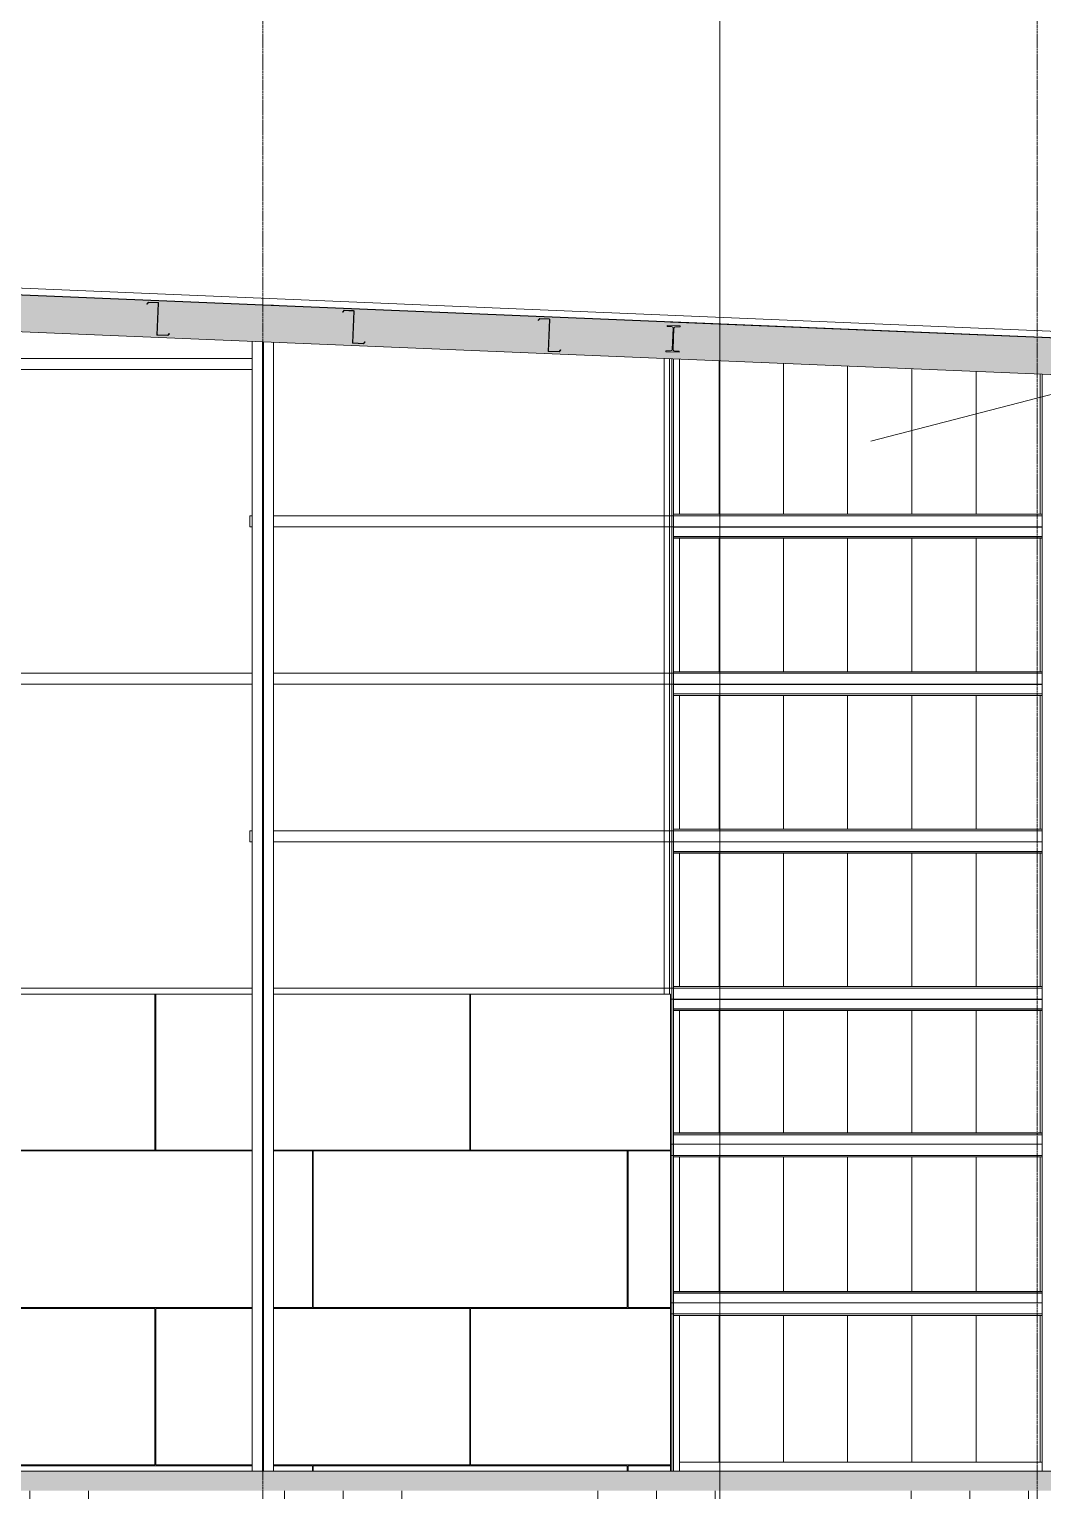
# Model space of a CAD drawing. Header units: inches. Extents: x -23565 to -21, y -324 to 853.
# Drawn here: x -11560.3 to -11249.7, y -6 to 441.9 of the extents above; entities that cross this region are included whole.
import ezdxf

# ---------------------------------------------------------------- set-up
doc = ezdxf.new("R2010")
doc.units = ezdxf.units.IN
doc.header["$MEASUREMENT"] = 0
doc.linetypes.add('Grid Line 1_2_', pattern=[0.875, 0.5, -0.125, 0.125, -0.125])
doc.linetypes.add('Hidden 1_8_', pattern=[0.1875, 0.125, -0.0625])
for name, color, linetype, lineweight in [('A-ANNO-IDEN', 131, 'Continuous', 9), ('A-CLNG', 13, 'Continuous', 13), ('A-CLNG-PATT', 13, 'Continuous', 25), ('A-FLOR', 192, 'Continuous', 13), ('A-FLOR-LEVL', 51, 'Continuous', 9), ('A-FLOR-PATT', 8, 'Continuous', 25), ('A-GLAZ-CWMG', 51, 'Continuous', 13), ('A-ROOF', 132, 'Continuous', 13), ('A-WALL', 113, 'Continuous', 13), ('A-WALL-PATT', 111, 'Continuous', 25), ('C-TOPO', 7, 'Continuous', 13), ('G-ANNO-SYMB', 111, 'Continuous', 9), ('S-BEAM', 12, 'Continuous', 13), ('S-COLS', 52, 'Continuous', 13), ('S-GRID', 1, 'Continuous', 9)]:
    doc.layers.add(name, color=color, linetype=linetype, lineweight=lineweight)

# ---------------------------------------------------------------- blocks, each defined once
blk = doc.blocks.new('Struct_Xcel_Sports Complex_rvt-3-Building Section - North_South looking East _ Lounge')
at = {"layer": 'A-FLOR-PATT', "lineweight": 9}
h = blk.add_hatch(dxfattribs=at)
h.set_pattern_fill('FP_47', color=256, style=0, pattern_type=2)
h.set_pattern_definition([(50, (22063.86, 65.275), (55.0854, -4.8198), [5.76, -63.36]), (355, (22063.86, 65.275), (-10.6557, 57.7685), [4.608, -50.688]), (100.451, (22068.45, 64.874), (44.4295, 52.9487), [4.895, -53.848]), (46.184, (22063.86, 80.635), (81.9644, -12.712), [8.64, -95.04]), (96.636, (22070.69, 79.576), (71.7815, 74.8124), [7.343, -80.772]), (351.184, (22063.86, 80.635), (71.782, 74.8124), [6.912, -76.032]), (21, (22071.54, 76.795), (45.842, -30.9215), [5.76, -63.36]), (326, (22071.54, 76.795), (18.687, 55.6915), [4.608, -50.688]), (71.451, (22075.36, 74.22), (64.529, 24.77), [4.895, -53.848]), (37.5, (22063.858, 65.275), (0.9339, 25.5668), [2.534, -47.539, 2.534, -48.922, -50.88]), (37.5, (22063.858, 65.275), (0.9339, 25.5668), [-101.53, 2.534, -48.346]), (7.5, (22063.858, 65.275), (20.204, 30.2913), [2.534, -26.803, 2.534, -46.387, -19.392]), (7.5, (22063.858, 65.275), (20.204, 30.2913), [-78.259, 2.534, -16.858]), (327.5, (22046.732, 65.275), (40.9978, -1.7324), [2.534, -16.666, 2.534, -57.37, -79.488]), (327.5, (22046.732, 65.275), (40.9978, -1.7324), [-79.104, 2.534, -76.954]), (317.5, (22039.052, 65.275), (44.7889, 7.6878), [2.534, -22.426, 2.534, -37.248, -56.448]), (317.5, (22039.052, 65.275), (44.7889, 7.6878), [-64.742, 2.534, -53.914])])
h.paths.add_polyline_path([(22790.8, -6), (22790.8, 0), (21132.3, 0), (21132.3, -6), (22724.07, -6)], flags=0)
at = {"layer": 'A-FLOR', "color": 7}
blk.add_line((22790.8, 0), (21132.3, 0), dxfattribs=at)
blk = doc.blocks.new('W-Wide Flange-Column - W12X26-1588833-Building Section - North_South looking East _ Lounge')
at = {"layer": 'S-COLS', "color": 8, "linetype": 'Hidden 1_8_', "lineweight": 9}
for p, q in [((22108.65, 0), (22108.65, 346.14)), ((22108.96, 346.12), (22108.96, 0))]:
    blk.add_line(p, q, dxfattribs=at)
blk = doc.blocks.new('Girt_Z - 10_D-V97-Building Section - North_South looking East _ Lounge')
at = {"layer": 'S-BEAM', "color": 7}
for p, q in [((22073.73, 358.31), (22073.22, 357.76)), ((22073.22, 357.76), (22073.3, 357.68)), ((22073.3, 357.68), (22073.78, 358.2)), ((22076.66, 358.19), (22073.73, 358.31)), ((22073.78, 358.2), (22076.66, 358.08)), ((22076.73, 358), (22076.33, 348.19)), ((22076.44, 348.38), (22076.84, 357.99)), ((22076.33, 348.19), (22079.7, 348.05)), ((22079.65, 348.16), (22076.51, 348.29)), ((22080.12, 348.68), (22079.65, 348.16)), ((22079.7, 348.05), (22080.2, 348.61)), ((22080.2, 348.61), (22080.12, 348.68))]:
    blk.add_line(p, q, dxfattribs=at)
for centre, radius, start, end in [((22076.66, 358), 0.187, 357.6141, 87.6141), ((22076.66, 358), 0.0782, 357.6141, 85.4913), ((22076.52, 348.37), 0.0782, 177.6141, 264.5717)]:
    blk.add_arc(centre, radius, start, end, dxfattribs=at)
blk = doc.blocks.new('Rectangular Mullion - Profile_Polycarbonate_Lower-1767692-Building Section - North_South looking East _ Lounge')
at = {"layer": 'A-GLAZ-CWMG', "color": 8, "lineweight": 9}
for p, q in [((22236.43, 0), (22236.43, 2.75)), ((22347.55, 2.75), (22236.43, 2.75)), ((22369.55, 2.75), (22359.55, 2.75)), ((22369.55, 2.75), (22369.55, 0))]:
    blk.add_line(p, q, dxfattribs=at)
blk = doc.blocks.new('Rectangular Mullion - Profile_Polycarbonate_right-1767695-Building Section - North_South looking East _ Lounge')
at = {"layer": 'A-GLAZ-CWMG', "color": 8, "lineweight": 9}
for p, q in [((22236.43, 293.29), (22236.43, 340.81)), ((22236.43, 245.04), (22236.43, 285.94)), ((22236.43, 196.79), (22236.43, 237.69)), ((22236.43, 148.54), (22236.43, 189.44)), ((22236.43, 103.68), (22236.43, 141.19)), ((22236.43, 55.05), (22236.43, 96.32)), ((22236.43, 0), (22236.43, 47.7))]:
    blk.add_line(p, q, dxfattribs=at)
blk = doc.blocks.new('Girt_Z - 10_D-1351984-Building Section - North_South looking East _ Lounge')
at = {"layer": 'S-BEAM', "color": 7}
for p, q in [((22133.68, 355.81), (22133.17, 355.26)), ((22133.17, 355.26), (22133.25, 355.18)), ((22133.25, 355.18), (22133.72, 355.7)), ((22136.61, 355.69), (22133.68, 355.81)), ((22133.72, 355.7), (22136.61, 355.58)), ((22136.68, 355.5), (22136.27, 345.69)), ((22136.39, 345.88), (22136.79, 355.49)), ((22136.27, 345.69), (22139.65, 345.55)), ((22139.6, 345.67), (22136.46, 345.8)), ((22140.07, 346.18), (22139.6, 345.67)), ((22139.65, 345.55), (22140.15, 346.11)), ((22140.15, 346.11), (22140.07, 346.18))]:
    blk.add_line(p, q, dxfattribs=at)
for centre, radius, start, end in [((22136.6, 355.5), 0.187, 357.6141, 87.6141), ((22136.6, 355.5), 0.0782, 357.6141, 85.4913), ((22136.47, 345.87), 0.0782, 177.6141, 264.5717)]:
    blk.add_arc(centre, radius, start, end, dxfattribs=at)
blk = doc.blocks.new('Girt_Z - 10_D-1223970-Building Section - North_South looking East _ Lounge')
at = {"layer": 'S-BEAM', "color": 8, "lineweight": 9}
for p, q in [((21870.8, 148.06), (22105.56, 148.06)), ((22112.05, 148.06), (22347.55, 148.06)), ((22234.66, 148.54), (22347.55, 148.54)), ((22233.68, 144.69), (22347.55, 144.69)), ((22234.66, 144.61), (22347.55, 144.61)), ((22234.66, 141.72), (22347.55, 141.72)), ((22234.66, 141.27), (22347.55, 141.27)), ((22234.66, 141.19), (22347.55, 141.19))]:
    blk.add_line(p, q, dxfattribs=at)
blk = doc.blocks.new('Girt_Z - 10_D-1223971-Building Section - North_South looking East _ Lounge')
at = {"layer": 'S-BEAM', "color": 8, "lineweight": 9}
for p, q in [((21870.8, 244.56), (22105.56, 244.56)), ((22112.05, 244.56), (22347.55, 244.56)), ((22234.66, 245.04), (22347.55, 245.04)), ((21870.8, 241.19), (22105.56, 241.19)), ((22112.05, 241.19), (22347.55, 241.19)), ((22234.66, 241.11), (22347.55, 241.11)), ((22234.66, 238.22), (22347.55, 238.22)), ((22234.66, 237.77), (22347.55, 237.77)), ((22234.66, 237.69), (22347.55, 237.69))]:
    blk.add_line(p, q, dxfattribs=at)
blk = doc.blocks.new('Girt_Z - 10_D-1223975-Building Section - North_South looking East _ Lounge')
at = {"layer": 'S-BEAM', "color": 8, "lineweight": 9}
for p, q in [((22104.8, 192.94), (22104.8, 196.31)), ((22104.8, 196.31), (22105.56, 196.31)), ((22104.8, 192.94), (22105.56, 192.94)), ((22112.05, 196.31), (22347.55, 196.31)), ((22112.05, 192.94), (22347.55, 192.94)), ((22234.66, 196.79), (22347.55, 196.79)), ((22234.66, 192.86), (22347.55, 192.86)), ((22234.66, 189.97), (22347.55, 189.97)), ((22234.66, 189.52), (22347.55, 189.52)), ((22234.66, 189.44), (22347.55, 189.44))]:
    blk.add_line(p, q, dxfattribs=at)
blk = doc.blocks.new('Girt_Z - 10_D-1223976-Building Section - North_South looking East _ Lounge')
at = {"layer": 'S-BEAM', "color": 8, "lineweight": 9}
for p, q in [((22104.8, 289.44), (22104.8, 292.81)), ((22104.8, 292.81), (22105.56, 292.81)), ((22112.05, 292.81), (22347.55, 292.81)), ((22234.66, 293.29), (22347.55, 293.29)), ((22104.8, 289.44), (22105.56, 289.44)), ((22112.05, 289.44), (22347.55, 289.44)), ((22234.66, 289.36), (22347.55, 289.36)), ((22234.66, 286.47), (22347.55, 286.47)), ((22234.66, 286.02), (22347.55, 286.02)), ((22234.66, 285.94), (22347.55, 285.94))]:
    blk.add_line(p, q, dxfattribs=at)
blk = doc.blocks.new('W-Wide Flange - W8X15-1528935-Building Section - North_South looking East _ Lounge')
at = {"layer": 'S-BEAM', "lineweight": 9}
h = blk.add_hatch(dxfattribs=at)
h.set_pattern_fill('FP_42', color=8, style=0, pattern_type=2)
h.set_pattern_definition([(45, (22063.858, 65.275), (-19.007, 19.007), []), (45, (22063.858, 94.075), (-19.007, 19.007), [])])
h.paths.add_polyline_path([(22236.31, 342.92), (22236.33, 343.23), (22234.94, 343.29), (22234.6, 343.45), (22234.47, 343.81), (22234.74, 350.29), (22234.9, 350.63), (22235.25, 350.76), (22236.64, 350.71), (22236.65, 351.02), (22232.65, 351.19), (22232.63, 350.87), (22234.02, 350.82), (22234.36, 350.65), (22234.49, 350.3), (22234.22, 343.82), (22234.06, 343.47), (22233.7, 343.34), (22232.32, 343.4), (22232.31, 343.08)], flags=0)
at = {"layer": 'S-BEAM', "color": 7}
for p, q in [((22232.65, 351.19), (22232.63, 350.87)), ((22232.63, 350.87), (22234.02, 350.82)), ((22236.65, 351.02), (22232.65, 351.19)), ((22234.49, 350.3), (22234.22, 343.82)), ((22234.47, 343.81), (22234.74, 350.29)), ((22235.25, 350.76), (22236.64, 350.71)), ((22236.64, 350.71), (22236.65, 351.02)), ((22232.32, 343.4), (22232.31, 343.08)), ((22232.31, 343.08), (22236.31, 342.92)), ((22233.7, 343.34), (22232.32, 343.4)), ((22236.33, 343.23), (22234.94, 343.29)), ((22236.31, 342.92), (22236.33, 343.23))]:
    blk.add_line(p, q, dxfattribs=at)
for centre, start, end in [((22234, 350.32), 357.6141, 87.6141), ((22235.23, 350.27), 87.6141, 177.6141), ((22233.73, 343.84), 267.6141, 357.6141), ((22234.96, 343.79), 177.6141, 267.6141)]:
    blk.add_arc(centre, 0.497, start, end, dxfattribs=at)
blk = doc.blocks.new('Girt_Z - 10_D-1223979-Building Section - North_South looking East _ Lounge')
at = {"layer": 'S-BEAM', "color": 8, "lineweight": 9}
for p, q in [((21870.8, 341.06), (22105.56, 341.06)), ((21870.8, 337.69), (22105.56, 337.69))]:
    blk.add_line(p, q, dxfattribs=at)
blk = doc.blocks.new('Girt_Z - 10_D-1239982-Building Section - North_South looking East _ Lounge')
at = {"layer": 'S-BEAM', "color": 8, "lineweight": 9}
for p, q in [((22347.55, 103.68), (22234.66, 103.68)), ((22347.55, 103.59), (22234.66, 103.59)), ((22347.55, 103.14), (22234.66, 103.14)), ((22347.55, 100.18), (22233.68, 100.18)), ((22347.55, 100.25), (22234.66, 100.25)), ((22347.55, 96.8), (22233.68, 96.8)), ((22347.55, 96.32), (22234.66, 96.32))]:
    blk.add_line(p, q, dxfattribs=at)
blk = doc.blocks.new('Girt_Z - 10_D-1236892-Building Section - North_South looking East _ Lounge')
at = {"layer": 'S-BEAM', "color": 8, "lineweight": 9}
for p, q in [((22347.55, 55.05), (22234.66, 55.05)), ((22347.55, 54.97), (22234.66, 54.97)), ((22347.55, 54.52), (22234.66, 54.52)), ((22347.55, 51.55), (22233.68, 51.55)), ((22347.55, 51.63), (22234.66, 51.63)), ((22347.55, 48.18), (22233.68, 48.18)), ((22347.55, 47.7), (22234.66, 47.7))]:
    blk.add_line(p, q, dxfattribs=at)
blk = doc.blocks.new('C-Channel-Column - C10X25-1772857-Building Section - North_South looking East _ Lounge')
at = {"layer": 'S-COLS', "color": 8, "linetype": 'Hidden 1_8_', "lineweight": 9}
for p, q in [((22234.13, 340.91), (22234.13, 196.31)), ((22234.13, 196.31), (22234.13, 0))]:
    blk.add_line(p, q, dxfattribs=at)

msp = doc.modelspace()

# ---------------------------------------------------------------- hatches: boundary and pattern name
at = {"layer": 'A-CLNG-PATT', "lineweight": 9}
h = msp.add_hatch(dxfattribs=at)
h.set_pattern_fill('FP_40', color=8, style=0, pattern_type=2)
h.set_pattern_definition([(161.57, (22064.818, 66.235), (-7.6802237, -0.0009796), [0, -54.643, 6.067, 0]), (18.43, (22062.898, 66.235), (-7.6802237, 0.0009796), [0, -54.643, 6.067, 0]), (108.43, (22064.818, 66.235), (3.8382953, -19.20136532), [18.211, -42.499]), (71.57, (22062.898, 66.235), (3.8382953, 19.20136532), [18.211, -42.499])])
h.paths.add_polyline_path([(-11226.8313, 335.2171), (-11226.8313, 346.4769), (-12462.4563, 397.9612), (-12462.4563, 386.7015), (-11241.4077, 335.8245)], flags=0)
at = {"layer": 'A-WALL-PATT', "lineweight": 9}
h = msp.add_hatch(dxfattribs=at)
h.set_pattern_fill('FP_44', color=8, style=0, pattern_type=2)
h.set_pattern_definition([(90, (22233.678, 0), (-19.685, 1e-15), [])])
h.paths.add_polyline_path([(-11361.0813, 2.75), (-11249.9563, 2.75), (-11249.9563, 47.6976), (-11361.0813, 47.6976)], flags=0)
h.paths.add_polyline_path([(-11237.9563, 2.75), (-11227.9563, 2.75), (-11227.9563, 47.5717), (-11237.9563, 47.5717), (-11237.9563, 37.4517)], flags=0)
h.paths.add_polyline_path([(-11227.9563, 51.5547), (-11227.9563, 96.3203), (-11237.9563, 96.3203), (-11237.9563, 51.5547)], flags=0)
h.paths.add_polyline_path([(-11249.9563, 55.0524), (-11249.9563, 96.3226), (-11361.0813, 96.3226), (-11361.0813, 55.0524), (-11260.7746, 55.0524)], flags=0)
h.paths.add_polyline_path([(-11227.9563, 100.3033), (-11227.9563, 144.875), (-11228.0657, 144.8709), (-11228.0657, 146.5), (-11237.847, 146.5), (-11237.847, 144.8721), (-11237.9563, 144.7969), (-11237.9563, 100.3033)], flags=0)
h.paths.add_polyline_path([(-11338.2421, 103.6774), (-11249.9563, 103.6774), (-11249.9563, 141.1898), (-11361.0813, 141.1898), (-11361.0813, 103.6774)], flags=0)
h.paths.add_polyline_path([(-11228.1438, 144.6875), (-11237.7689, 144.6875), (-11237.7689, 144.7969), (-11228.1438, 144.7969)], flags=0)
h.paths.add_polyline_path([(-11260.7746, 148.5446), (-11249.9563, 148.5446), (-11249.9563, 189.4398), (-11361.0813, 189.4398), (-11361.0813, 148.5446), (-11338.2421, 148.5446)], flags=0)
h.paths.add_polyline_path([(-11227.9563, 196.2969), (-11227.9563, 237.3139), (-11237.9563, 237.3139), (-11237.9563, 196.3125), (-11237.3818, 196.7946), (-11237.3115, 196.7108), (-11237.8048, 196.2969), (-11237.3115, 196.2969)], flags=0)
h.paths.add_polyline_path([(-11338.2421, 196.7946), (-11249.9563, 196.7946), (-11249.9563, 237.6898), (-11361.0813, 237.6898), (-11361.0813, 196.7946)], flags=0)
h.paths.add_polyline_path([(-11231.7243, 241.2969), (-11227.9563, 241.2969), (-11227.9563, 286.4219), (-11228.5309, 285.9398), (-11228.6012, 286.0236), (-11228.0657, 286.4729), (-11228.0657, 289.3622), (-11227.9563, 289.4375), (-11227.9563, 335.264), (-11237.9563, 335.6807), (-11237.9563, 292.8125), (-11237.3818, 293.2946), (-11237.3115, 293.2108), (-11237.847, 292.7615), (-11237.8911, 289.5469), (-11237.9563, 289.3622), (-11237.9563, 244.5625), (-11237.3818, 245.0446), (-11237.3115, 244.9608), (-11237.847, 244.5115), (-11237.7689, 241.2969)], flags=0)
h.paths.add_polyline_path([(-11260.7746, 245.0446), (-11249.9563, 245.0446), (-11249.9563, 285.9398), (-11361.0813, 285.9398), (-11361.0813, 245.0446), (-11338.2421, 245.0446)], flags=0)
h.paths.add_polyline_path([(-11228.1438, 289.4375), (-11237.847, 289.5013), (-11237.7689, 289.5469), (-11228.1438, 289.5469)], flags=0)
h.paths.add_polyline_path([(-11260.7746, 293.2946), (-11249.9563, 293.2946), (-11249.9563, 336.1807), (-11361.0813, 340.8109), (-11361.0813, 293.2946), (-11338.2421, 293.2946)], flags=0)
h.paths.add_polyline_path([(-11226.3245, 345.4151), (-11225.2688, 346.4277), (-11226.8313, 346.4769), (-11226.8313, 345.4362)], flags=0)
h = msp.add_hatch(dxfattribs=at)
h.set_pattern_fill('FP_46', color=8, style=0, pattern_type=2)
h.set_pattern_definition([(90, (22011.8, -722), (-193, -193), [48, -145]), (180, (22011.8, -722), (-2e-14, -193), [96.25, -96.75]), (270, (21915.55, -674), (-193, -193), [48, -145]), (180, (22011.8, -674), (-2e-14, -193), [96.25, -96.75]), (270, (21915.3, -674), (-193, -193), [48, -145]), (180, (21915.3, -674), (-2e-14, -193), [96.25, -96.75]), (90, (21819.05, -722), (-193, -193), [48, -145]), (180, (21915.3, -722), (-2e-14, -193), [96.25, -96.75]), (90, (21963.8, -673.75), (-193, -193), [48, -145]), (180, (22012.05, -673.75), (-2e-14, -193), [48.25, -144.75]), (180, (22012.05, -625.75), (-2e-14, -193), [48.25, -144.75]), (90, (21867.3, -673.75), (-193, -193), [48, -145]), (180, (21963.55, -673.75), (-2e-14, -193), [96.25, -96.75]), (270, (21963.55, -625.75), (-193, -193), [48, -145]), (180, (21963.55, -625.75), (-2e-14, -193), [96.25, -96.75]), (180, (21867.05, -673.75), (-2e-14, -193), [48, -145]), (270, (21867.05, -625.75), (-193, -193), [48, -145]), (180, (21867.05, -625.75), (-2e-14, -193), [48, -145]), (90, (22011.8, -625.5), (-193, -193), [48, -145]), (180, (22011.8, -625.5), (-2e-14, -193), [96.25, -96.75]), (270, (21915.55, -577.5), (-193, -193), [48, -145]), (180, (22011.8, -577.5), (-2e-14, -193), [96.25, -96.75]), (270, (21915.3, -577.5), (-193, -193), [48, -145]), (180, (21915.3, -577.5), (-2e-14, -193), [96.25, -96.75]), (270, (21819.05, -577.5), (-193, -193), [48, -145]), (180, (21915.3, -625.5), (-2e-14, -193), [96.25, -96.75]), (90, (21963.8, -577.25), (-193, -193), [48, -145]), (180, (22012.05, -577.25), (-2e-14, -193), [48.25, -144.75]), (180, (22012.05, -529.25), (-2e-14, -193), [48.25, -144.75]), (90, (21867.3, -577.25), (-193, -193), [48, -145]), (180, (21963.55, -577.25), (-2e-14, -193), [96.25, -96.75]), (270, (21963.55, -529.25), (-193, -193), [48, -145]), (180, (21963.55, -529.25), (-2e-14, -193), [96.25, -96.75]), (180, (21867.05, -577.25), (-2e-14, -193), [48, -145]), (270, (21867.05, -529.25), (-193, -193), [48, -145]), (180, (21867.05, -529.25), (-2e-14, -193), [48, -145])])
h.paths.add_polyline_path([(-12450.7063, 0), (-12214.8938, 0), (-12214.8938, 146.25), (-12450.7063, 146.25), (-12450.7063, 8.156)], flags=0)
h.paths.add_polyline_path([(-12210.0188, 0), (-11974.4513, 0), (-11974.4513, 146.25), (-12210.0188, 146.25), (-12210.0188, 76.5127)], flags=0)
h.paths.add_polyline_path([(-11967.9613, 0), (-11733.2013, 0), (-11733.2013, 146.25), (-11967.9613, 146.25), (-11967.9613, 76.5127)], flags=0)
h.paths.add_polyline_path([(-11363.8313, 0), (-11363.8313, 146.25), (-11485.4613, 146.25), (-11485.4613, 0), (-11415.7096, 0)], flags=0)
h.paths.add_polyline_path([(-11491.9513, 0), (-11491.9513, 146.25), (-11726.7113, 146.25), (-11726.7113, 0), (-11493.1771, 0)], flags=0)
at = {"layer": 'C-TOPO', "lineweight": 9}
h = msp.add_hatch(dxfattribs=at)
h.set_pattern_fill('FP_39', color=8, style=0, pattern_type=2)
h.set_pattern_definition([(0, (22063.86, 65.275), (48, 48), [48, -48]), (0, (22063.86, 83.275), (48, 48), [48, -48]), (0, (22063.86, 101.275), (48, 48), [48, -48]), (90, (22069.86, 107.275), (-48, 48), [48, -48]), (90, (22087.86, 107.275), (-48, 48), [48, -48]), (90, (22105.86, 107.275), (-48, 48), [48, -48])])
h.paths.add_polyline_path([(-11493.1771, -79.7313), (-10798.7063, -79.7313), (-10798.7063, -54), (-10842.7063, -54), (-10842.7063, -36), (-10806.7063, -36), (-10806.7063, -6), (-12465.2063, -6), (-12465.2063, -36), (-12399.4563, -36), (-12399.4563, -60), (-12519.4563, -60), (-12519.4563, -36), (-12475.2063, -36), (-12475.2063, 0), (-13042.5271, 0), (-13042.5271, -79.7313), (-11518.7063, -79.7313)], flags=0)
h.paths.add_polyline_path([(-11179.4563, -36), (-11317.4563, -36), (-11317.4563, -12), (-11179.4563, -12)], flags=0)
h.paths.add_polyline_path([(-12242.4563, -30), (-12242.4563, -12), (-12182.4563, -12), (-12182.4563, -30)], flags=0)
h.paths.add_polyline_path([(-11458.7063, -30), (-11518.7063, -30), (-11518.7063, -12), (-11458.7063, -12)], flags=0)
h.paths.add_polyline_path([(-12001.2063, -30), (-12001.2063, -12), (-11941.2063, -12), (-11941.2063, -30)], flags=0)
h.paths.add_polyline_path([(-11759.9563, -30), (-11759.9563, -12), (-11699.9563, -12), (-11699.9563, -30)], flags=0)

# ---------------------------------------------------------------- linework, layer by layer
at = {"layer": 'A-ANNO-IDEN', "color": 153}
msp.add_line((-11302.4598, 315.6569), (-10533.5803, 514.7642), dxfattribs=at)
at = {"layer": 'A-CLNG', "color": 7}
for p, q in [((-11226.8313, 346.4769), (-12462.4563, 397.9612)), ((-12210.0188, 376.1833), (-11226.8313, 335.2171))]:
    msp.add_line(p, q, dxfattribs=at)
at = {"layer": 'A-FLOR-LEVL', "linetype": 'Grid Line 1_2_'}
msp.add_line((-13235.9083, 0), (-9931.9801, 0), dxfattribs=at)
at = {"layer": 'A-ROOF', "color": 7}
for p, q in [((-11164.4139, 345.9563), (-12477.0562, 400.6498)), ((-12477.0562, 398.648), (-11164.4139, 343.9546))]:
    msp.add_line(p, q, dxfattribs=at)
at = {"layer": 'A-WALL', "color": 8, "lineweight": 9}
for p, q in [((-11225.2688, 346.4277), (-11363.7688, 352.1985)), ((-11364.0813, 196.3125), (-11364.0813, 340.9359)), ((-11364.0813, 146.25), (-11364.0813, 196.3125)), ((-11491.9513, 146.25), (-11726.7113, 146.25)), ((-11363.8313, 146.25), (-11485.4613, 146.25)), ((-11363.8313, 0), (-11363.8313, 146.25))]:
    msp.add_line(p, q, dxfattribs=at)
at = {"layer": 'G-ANNO-SYMB'}
msp.add_line((-11348.6761, 545.1571), (-11348.6761, -79.6608), dxfattribs=at)
at = {"layer": 'S-COLS', "color": 8, "lineweight": 9}
for p, q in [((-11487.3443, 357.3316), (-11485.4613, 357.3316)), ((-11491.9513, 346.2638), (-11491.9513, 0)), ((-11485.4613, 345.9934), (-11485.4613, 0)), ((-11365.7383, 341.0049), (-11365.7383, 196.3125)), ((-11362.8483, 196.3125), (-11362.8483, 340.8845)), ((-11249.9563, 336.1807), (-11249.9563, 0)), ((-11365.7383, 196.3125), (-11365.7383, 146.25)), ((-11362.8483, 0), (-11362.8483, 196.3125))]:
    msp.add_line(p, q, dxfattribs=at)
at = {"layer": 'S-GRID', "linetype": 'Grid Line 1_2_'}
for p, q in [((-11488.7063, -273.1608), (-11488.7063, 738.6571)), ((-11488.7063, -273.1608), (-11488.7063, 738.6571)), ((-11251.4563, -273.1608), (-11251.4563, 738.6571))]:
    msp.add_line(p, q, dxfattribs=at)

# ---------------------------------------------------------------- block references
at = {"color": 250, "lineweight": 5}
msp.add_blockref('Struct_Xcel_Sports Complex_rvt-3-Building Section - North_South looking East _ Lounge', (-33597.5092, 0), dxfattribs=at)
at = {"layer": 'A-GLAZ-CWMG', "color": 8, "lineweight": 9}
for name in ['Rectangular Mullion - Profile_Polycarbonate_right-1767695-Building Section - North_South looking East _ Lounge', 'Rectangular Mullion - Profile_Polycarbonate_Lower-1767692-Building Section - North_South looking East _ Lounge']:
    msp.add_blockref(name, (-33597.5092, 0), dxfattribs=at)
at = {"layer": 'S-BEAM', "color": 8, "lineweight": 9}
for name, p in [('Girt_Z - 10_D-V97-Building Section - North_South looking East _ Lounge', (-33597.5092, 0)), ('Girt_Z - 10_D-1351984-Building Section - North_South looking East _ Lounge', (-33597.5092, 0)), ('Girt_Z - 10_D-1351984-Building Section - North_South looking East _ Lounge', (-33537.5612, -2.4978)), ('W-Wide Flange - W8X15-1528935-Building Section - North_South looking East _ Lounge', (-33597.5092, 0)), ('Girt_Z - 10_D-1223979-Building Section - North_South looking East _ Lounge', (-33597.5092, 0)), ('Girt_Z - 10_D-1223976-Building Section - North_South looking East _ Lounge', (-33597.5092, 0)), ('Girt_Z - 10_D-1223971-Building Section - North_South looking East _ Lounge', (-33597.5092, 0)), ('Girt_Z - 10_D-1223975-Building Section - North_South looking East _ Lounge', (-33597.5092, 0)), ('Girt_Z - 10_D-1223970-Building Section - North_South looking East _ Lounge', (-33597.5092, 0)), ('Girt_Z - 10_D-1239982-Building Section - North_South looking East _ Lounge', (-33597.5092, 0)), ('Girt_Z - 10_D-1236892-Building Section - North_South looking East _ Lounge', (-33597.5092, 0))]:
    msp.add_blockref(name, p, dxfattribs=at)
at = {"layer": 'S-COLS', "color": 8, "linetype": 'Hidden 1_8_', "lineweight": 9}
for name in ['W-Wide Flange-Column - W12X26-1588833-Building Section - North_South looking East _ Lounge', 'C-Channel-Column - C10X25-1772857-Building Section - North_South looking East _ Lounge']:
    msp.add_blockref(name, (-33597.5092, 0), dxfattribs=at)

doc.saveas('drawing.dxf')
